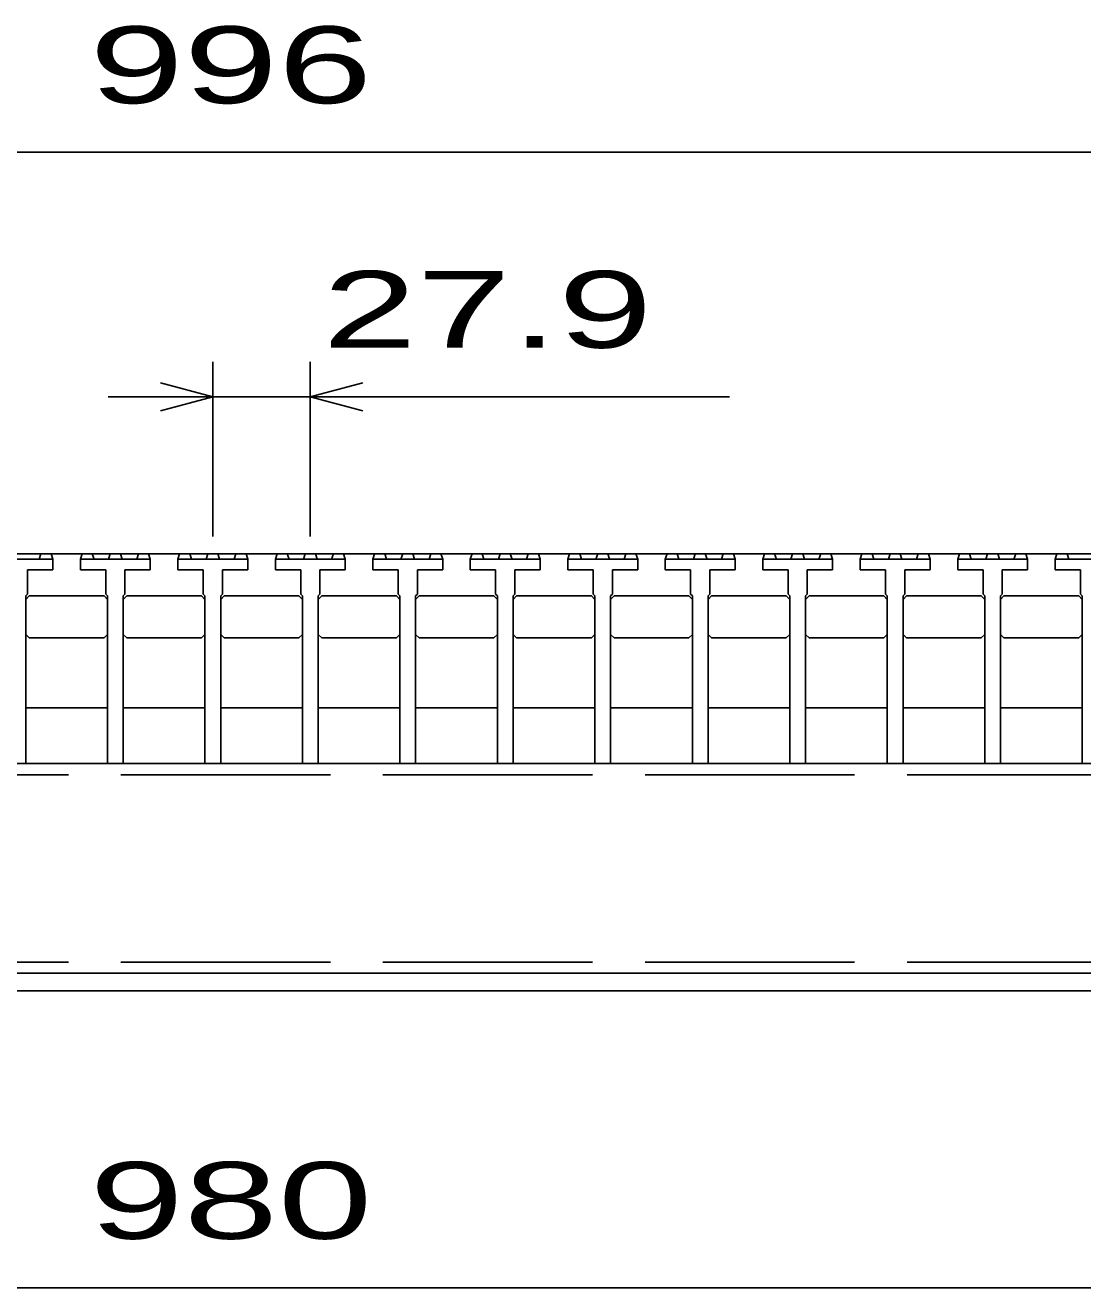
# Model space of a CAD drawing. Units: millimetres, scale not verified. Extents: x -1820 to 1731, y -1282 to 1054.
# Drawn here: x -988.4 to -685.7, y -795.5 to -434.2 of the extents above; entities that cross this region are included whole.
import ezdxf
from ezdxf.enums import TextEntityAlignment as Align

# ---------------------------------------------------------------- set-up
doc = ezdxf.new("R2010")
doc.units = ezdxf.units.MM
doc.header["$LTSCALE"] = 10
doc.linetypes.add('DASHED', pattern=[7.5, 6, -1.5])
doc.layers.add('16', color=3, linetype='Continuous', lineweight=25)
doc.layers.add('22', color=2, linetype='Continuous', lineweight=25)
doc.styles.add('ベクトル', font='')
doc.styles.get('ベクトル').set_extended_font_data('ベクトル')

msp = doc.modelspace()

# ---------------------------------------------------------------- linework, layer by layer
at = {"layer": '16'}
for p, q in [((-1419, -585.5), (-423, -585.5)), ((-980.5, -587), (-1000.5, -587)), ((-984.4, -587), (-983.9, -585.5)), ((-983.9, -585.5), (-981, -585.5)), ((-981, -585.5), (-980.5, -587)), ((-980.5, -590), (-980.5, -587)), ((-972.6, -587), (-972.1, -585.5)), ((-972.6, -587), (-972.6, -590)), ((-952.6, -587), (-972.6, -587)), ((-972.1, -585.5), (-969.2, -585.5)), ((-969.2, -585.5), (-968.7, -587)), ((-964.55, -587), (-964.05, -585.5)), ((-964.05, -585.5), (-961.15, -585.5)), ((-961.15, -585.5), (-960.65, -587)), ((-956.5, -587), (-956, -585.5)), ((-956, -585.5), (-953.1, -585.5)), ((-953.1, -585.5), (-952.6, -587)), ((-952.6, -590), (-952.6, -587)), ((-944.7, -587), (-944.2, -585.5)), ((-944.7, -587), (-944.7, -590)), ((-924.7, -587), (-944.7, -587)), ((-944.2, -585.5), (-941.3, -585.5)), ((-941.3, -585.5), (-940.8, -587)), ((-936.65, -587), (-936.15, -585.5)), ((-936.15, -585.5), (-933.25, -585.5)), ((-933.25, -585.5), (-932.75, -587)), ((-928.6, -587), (-928.1, -585.5)), ((-928.1, -585.5), (-925.2, -585.5)), ((-925.2, -585.5), (-924.7, -587)), ((-924.7, -590), (-924.7, -587)), ((-916.8, -587), (-916.3, -585.5)), ((-916.8, -587), (-916.8, -590)), ((-896.8, -587), (-916.8, -587)), ((-916.3, -585.5), (-913.4, -585.5)), ((-913.4, -585.5), (-912.9, -587)), ((-908.75, -587), (-908.25, -585.5)), ((-908.25, -585.5), (-905.35, -585.5)), ((-905.35, -585.5), (-904.85, -587)), ((-900.7, -587), (-900.2, -585.5)), ((-900.2, -585.5), (-897.3, -585.5)), ((-897.3, -585.5), (-896.8, -587)), ((-896.8, -590), (-896.8, -587)), ((-888.9, -587), (-888.4, -585.5)), ((-888.9, -587), (-888.9, -590)), ((-868.9, -587), (-888.9, -587)), ((-888.4, -585.5), (-885.5, -585.5)), ((-885.5, -585.5), (-885, -587)), ((-880.85, -587), (-880.35, -585.5)), ((-880.35, -585.5), (-877.45, -585.5)), ((-877.45, -585.5), (-876.95, -587)), ((-872.8, -587), (-872.3, -585.5)), ((-872.3, -585.5), (-869.4, -585.5)), ((-869.4, -585.5), (-868.9, -587)), ((-868.9, -590), (-868.9, -587)), ((-861, -587), (-860.5, -585.5)), ((-861, -587), (-861, -590)), ((-841, -587), (-861, -587)), ((-860.5, -585.5), (-857.6, -585.5)), ((-857.6, -585.5), (-857.1, -587)), ((-852.95, -587), (-852.45, -585.5)), ((-852.45, -585.5), (-849.55, -585.5)), ((-849.55, -585.5), (-849.05, -587)), ((-844.9, -587), (-844.4, -585.5)), ((-844.4, -585.5), (-841.5, -585.5)), ((-841.5, -585.5), (-841, -587)), ((-841, -590), (-841, -587)), ((-833.1, -587), (-832.6, -585.5)), ((-833.1, -587), (-833.1, -590)), ((-813.1, -587), (-833.1, -587)), ((-832.6, -585.5), (-829.7, -585.5)), ((-829.7, -585.5), (-829.2, -587)), ((-825.05, -587), (-824.55, -585.5)), ((-824.55, -585.5), (-821.65, -585.5)), ((-821.65, -585.5), (-821.15, -587)), ((-817, -587), (-816.5, -585.5)), ((-816.5, -585.5), (-813.6, -585.5)), ((-813.6, -585.5), (-813.1, -587)), ((-813.1, -590), (-813.1, -587)), ((-805.2, -587), (-804.7, -585.5)), ((-805.2, -587), (-805.2, -590)), ((-785.2, -587), (-805.2, -587)), ((-804.7, -585.5), (-801.8, -585.5)), ((-801.8, -585.5), (-801.3, -587)), ((-797.15, -587), (-796.65, -585.5)), ((-796.65, -585.5), (-793.75, -585.5)), ((-793.75, -585.5), (-793.25, -587)), ((-789.1, -587), (-788.6, -585.5)), ((-788.6, -585.5), (-785.7, -585.5)), ((-785.7, -585.5), (-785.2, -587)), ((-785.2, -590), (-785.2, -587)), ((-777.3, -587), (-776.8, -585.5)), ((-777.3, -587), (-777.3, -590)), ((-757.3, -587), (-777.3, -587)), ((-776.8, -585.5), (-773.9, -585.5)), ((-773.9, -585.5), (-773.4, -587)), ((-769.25, -587), (-768.75, -585.5)), ((-768.75, -585.5), (-765.85, -585.5)), ((-765.85, -585.5), (-765.35, -587)), ((-761.2, -587), (-760.7, -585.5)), ((-760.7, -585.5), (-757.8, -585.5)), ((-757.8, -585.5), (-757.3, -587)), ((-757.3, -590), (-757.3, -587)), ((-749.4, -587), (-748.9, -585.5)), ((-749.4, -587), (-749.4, -590)), ((-729.4, -587), (-749.4, -587)), ((-748.9, -585.5), (-746, -585.5)), ((-746, -585.5), (-745.5, -587)), ((-741.35, -587), (-740.85, -585.5)), ((-740.85, -585.5), (-737.95, -585.5)), ((-737.95, -585.5), (-737.45, -587)), ((-733.3, -587), (-732.8, -585.5)), ((-732.8, -585.5), (-729.9, -585.5)), ((-729.9, -585.5), (-729.4, -587)), ((-729.4, -590), (-729.4, -587)), ((-721.5, -587), (-721, -585.5)), ((-721.5, -587), (-721.5, -590)), ((-701.5, -587), (-721.5, -587)), ((-721, -585.5), (-718.1, -585.5)), ((-718.1, -585.5), (-717.6, -587)), ((-713.45, -587), (-712.95, -585.5)), ((-712.95, -585.5), (-710.05, -585.5)), ((-710.05, -585.5), (-709.55, -587)), ((-705.4, -587), (-704.9, -585.5)), ((-704.9, -585.5), (-702, -585.5)), ((-702, -585.5), (-701.5, -587)), ((-701.5, -590), (-701.5, -587)), ((-693.6, -587), (-693.1, -585.5)), ((-693.6, -587), (-693.6, -590)), ((-673.6, -587), (-693.6, -587)), ((-693.1, -585.5), (-690.2, -585.5)), ((-690.2, -585.5), (-689.7, -587)), ((-987.75, -597), (-987.75, -590)), ((-987.75, -590), (-980.5, -590)), ((-972.6, -590), (-965.35, -590)), ((-965.35, -590), (-965.35, -597)), ((-959.85, -597), (-959.85, -590)), ((-959.85, -590), (-952.6, -590)), ((-944.7, -590), (-937.45, -590)), ((-937.45, -590), (-937.45, -597)), ((-931.95, -597), (-931.95, -590)), ((-931.95, -590), (-924.7, -590)), ((-916.8, -590), (-909.55, -590)), ((-909.55, -590), (-909.55, -597)), ((-904.05, -597), (-904.05, -590)), ((-904.05, -590), (-896.8, -590)), ((-888.9, -590), (-881.65, -590)), ((-881.65, -590), (-881.65, -597)), ((-876.15, -597), (-876.15, -590)), ((-876.15, -590), (-868.9, -590)), ((-861, -590), (-853.75, -590)), ((-853.75, -590), (-853.75, -597)), ((-848.25, -597), (-848.25, -590)), ((-848.25, -590), (-841, -590)), ((-833.1, -590), (-825.85, -590)), ((-825.85, -590), (-825.85, -597)), ((-820.35, -597), (-820.35, -590)), ((-820.35, -590), (-813.1, -590)), ((-805.2, -590), (-797.95, -590)), ((-797.95, -590), (-797.95, -597)), ((-792.45, -597), (-792.45, -590)), ((-792.45, -590), (-785.2, -590)), ((-777.3, -590), (-770.05, -590)), ((-770.05, -590), (-770.05, -597)), ((-764.55, -597), (-764.55, -590)), ((-764.55, -590), (-757.3, -590)), ((-749.4, -590), (-742.15, -590)), ((-742.15, -590), (-742.15, -597)), ((-736.65, -597), (-736.65, -590)), ((-736.65, -590), (-729.4, -590)), ((-721.5, -590), (-714.25, -590)), ((-714.25, -590), (-714.25, -597)), ((-708.75, -597), (-708.75, -590)), ((-708.75, -590), (-701.5, -590)), ((-693.6, -590), (-686.35, -590)), ((-686.35, -590), (-686.35, -597)), ((-988.25, -597.5), (-987.75, -597)), ((-988.25, -645.5), (-988.25, -597.5)), ((-988.25, -598.5), (-987.25, -597.5)), ((-987.25, -597.5), (-965.85, -597.5)), ((-965.85, -597.5), (-964.85, -598.5)), ((-965.35, -597), (-964.85, -597.5)), ((-964.85, -597.5), (-964.85, -645.5)), ((-960.35, -597.5), (-959.85, -597)), ((-960.35, -645.5), (-960.35, -597.5)), ((-960.35, -598.5), (-959.35, -597.5)), ((-959.35, -597.5), (-937.95, -597.5)), ((-937.95, -597.5), (-936.95, -598.5)), ((-937.45, -597), (-936.95, -597.5)), ((-936.95, -597.5), (-936.95, -645.5)), ((-932.45, -597.5), (-931.95, -597)), ((-932.45, -645.5), (-932.45, -597.5)), ((-932.45, -598.5), (-931.45, -597.5)), ((-931.45, -597.5), (-910.05, -597.5)), ((-910.05, -597.5), (-909.05, -598.5)), ((-909.55, -597), (-909.05, -597.5)), ((-909.05, -597.5), (-909.05, -645.5)), ((-904.55, -597.5), (-904.05, -597)), ((-904.55, -645.5), (-904.55, -597.5)), ((-904.55, -598.5), (-903.55, -597.5)), ((-903.55, -597.5), (-882.15, -597.5)), ((-882.15, -597.5), (-881.15, -598.5)), ((-881.65, -597), (-881.15, -597.5)), ((-881.15, -597.5), (-881.15, -645.5)), ((-876.65, -597.5), (-876.15, -597)), ((-876.65, -645.5), (-876.65, -597.5)), ((-876.65, -598.5), (-875.65, -597.5)), ((-875.65, -597.5), (-854.25, -597.5)), ((-854.25, -597.5), (-853.25, -598.5)), ((-853.75, -597), (-853.25, -597.5)), ((-853.25, -597.5), (-853.25, -645.5)), ((-848.75, -597.5), (-848.25, -597)), ((-848.75, -645.5), (-848.75, -597.5)), ((-848.75, -598.5), (-847.75, -597.5)), ((-847.75, -597.5), (-826.35, -597.5)), ((-826.35, -597.5), (-825.35, -598.5)), ((-825.85, -597), (-825.35, -597.5)), ((-825.35, -597.5), (-825.35, -645.5)), ((-820.85, -597.5), (-820.35, -597)), ((-820.85, -645.5), (-820.85, -597.5)), ((-820.85, -598.5), (-819.85, -597.5)), ((-819.85, -597.5), (-798.45, -597.5)), ((-798.45, -597.5), (-797.45, -598.5)), ((-797.95, -597), (-797.45, -597.5)), ((-797.45, -597.5), (-797.45, -645.5)), ((-792.95, -597.5), (-792.45, -597)), ((-792.95, -645.5), (-792.95, -597.5)), ((-792.95, -598.5), (-791.95, -597.5)), ((-791.95, -597.5), (-770.55, -597.5)), ((-770.55, -597.5), (-769.55, -598.5)), ((-770.05, -597), (-769.55, -597.5)), ((-769.55, -597.5), (-769.55, -645.5)), ((-765.05, -597.5), (-764.55, -597)), ((-765.05, -645.5), (-765.05, -597.5)), ((-765.05, -598.5), (-764.05, -597.5)), ((-764.05, -597.5), (-742.65, -597.5)), ((-742.65, -597.5), (-741.65, -598.5)), ((-742.15, -597), (-741.65, -597.5)), ((-741.65, -597.5), (-741.65, -645.5)), ((-737.15, -597.5), (-736.65, -597)), ((-737.15, -645.5), (-737.15, -597.5)), ((-737.15, -598.5), (-736.15, -597.5)), ((-736.15, -597.5), (-714.75, -597.5)), ((-714.75, -597.5), (-713.75, -598.5)), ((-714.25, -597), (-713.75, -597.5)), ((-713.75, -597.5), (-713.75, -645.5)), ((-709.25, -597.5), (-708.75, -597)), ((-709.25, -645.5), (-709.25, -597.5)), ((-709.25, -598.5), (-708.25, -597.5)), ((-708.25, -597.5), (-686.85, -597.5)), ((-686.85, -597.5), (-685.85, -598.5)), ((-686.35, -597), (-685.85, -597.5)), ((-685.85, -597.5), (-685.85, -645.5)), ((-987.25, -609.5), (-988.25, -608.5)), ((-965.85, -609.5), (-987.25, -609.5)), ((-964.85, -608.5), (-965.85, -609.5)), ((-959.35, -609.5), (-960.35, -608.5)), ((-937.95, -609.5), (-959.35, -609.5)), ((-936.95, -608.5), (-937.95, -609.5)), ((-931.45, -609.5), (-932.45, -608.5)), ((-910.05, -609.5), (-931.45, -609.5)), ((-909.05, -608.5), (-910.05, -609.5)), ((-903.55, -609.5), (-904.55, -608.5)), ((-882.15, -609.5), (-903.55, -609.5)), ((-881.15, -608.5), (-882.15, -609.5)), ((-875.65, -609.5), (-876.65, -608.5)), ((-854.25, -609.5), (-875.65, -609.5)), ((-853.25, -608.5), (-854.25, -609.5)), ((-847.75, -609.5), (-848.75, -608.5)), ((-826.35, -609.5), (-847.75, -609.5)), ((-825.35, -608.5), (-826.35, -609.5)), ((-819.85, -609.5), (-820.85, -608.5)), ((-798.45, -609.5), (-819.85, -609.5)), ((-797.45, -608.5), (-798.45, -609.5)), ((-791.95, -609.5), (-792.95, -608.5)), ((-770.55, -609.5), (-791.95, -609.5)), ((-769.55, -608.5), (-770.55, -609.5)), ((-764.05, -609.5), (-765.05, -608.5)), ((-742.65, -609.5), (-764.05, -609.5)), ((-741.65, -608.5), (-742.65, -609.5)), ((-736.15, -609.5), (-737.15, -608.5)), ((-714.75, -609.5), (-736.15, -609.5)), ((-713.75, -608.5), (-714.75, -609.5)), ((-708.25, -609.5), (-709.25, -608.5)), ((-686.85, -609.5), (-708.25, -609.5)), ((-685.85, -608.5), (-686.85, -609.5)), ((-988.25, -629.5), (-964.85, -629.5)), ((-960.35, -629.5), (-936.95, -629.5)), ((-932.45, -629.5), (-909.05, -629.5)), ((-904.55, -629.5), (-881.15, -629.5)), ((-876.65, -629.5), (-853.25, -629.5)), ((-848.75, -629.5), (-825.35, -629.5)), ((-820.85, -629.5), (-797.45, -629.5)), ((-792.95, -629.5), (-769.55, -629.5)), ((-765.05, -629.5), (-741.65, -629.5)), ((-737.15, -629.5), (-713.75, -629.5)), ((-709.25, -629.5), (-685.85, -629.5)), ((-1411, -645.5), (-431, -645.5)), ((-992.75, -645.5), (-988.25, -645.5)), ((-964.85, -645.5), (-960.35, -645.5)), ((-936.95, -645.5), (-932.45, -645.5)), ((-909.05, -645.5), (-904.55, -645.5)), ((-881.15, -645.5), (-876.65, -645.5)), ((-853.25, -645.5), (-848.75, -645.5)), ((-825.35, -645.5), (-820.85, -645.5)), ((-797.45, -645.5), (-792.95, -645.5)), ((-769.55, -645.5), (-765.05, -645.5)), ((-741.65, -645.5), (-737.15, -645.5)), ((-713.75, -645.5), (-709.25, -645.5)), ((-685.85, -645.5), (-681.35, -645.5)), ((-431, -705.5), (-1411, -705.5)), ((-1411, -710.5), (-431, -710.5))]:
    msp.add_line(p, q, dxfattribs=at)
at = {"layer": '16', "linetype": 'DASHED'}
for p, q in [((-1411, -648.7), (-431, -648.7)), ((-1411, -702.3), (-431, -702.3))]:
    msp.add_line(p, q, dxfattribs=at)
at = {"layer": '22', "color": 4}
for p, q in [((-1419, -470.5), (-423, -470.5)), ((-934.7, -580.5), (-934.7, -530.5)), ((-906.8, -530.5), (-906.8, -580.5)), ((-934.7, -540.5), (-949.7, -536.5)), ((-906.8, -540.5), (-891.8, -536.5)), ((-934.7, -540.5), (-964.7, -540.5)), ((-949.7, -544.5), (-934.7, -540.5)), ((-934.7, -540.5), (-906.8, -540.5)), ((-891.8, -544.5), (-906.8, -540.5)), ((-906.8, -540.5), (-786.8, -540.5)), ((-1411, -795.5), (-431, -795.5))]:
    msp.add_line(p, q, dxfattribs=at)

# ---------------------------------------------------------------- texts
at = {"layer": '22', "style": 'ベクトル', "width": 1.65}
for s, p in [(' 996 ', (-983.5, -445.5)), (' 27.9 ', (-916.8, -515.5)), (' 980 ', (-983.5, -770.5))]:
    msp.add_text(s, height=21.99, dxfattribs=at).set_placement(p, align=Align.MIDDLE_LEFT)

doc.saveas('drawing.dxf')
